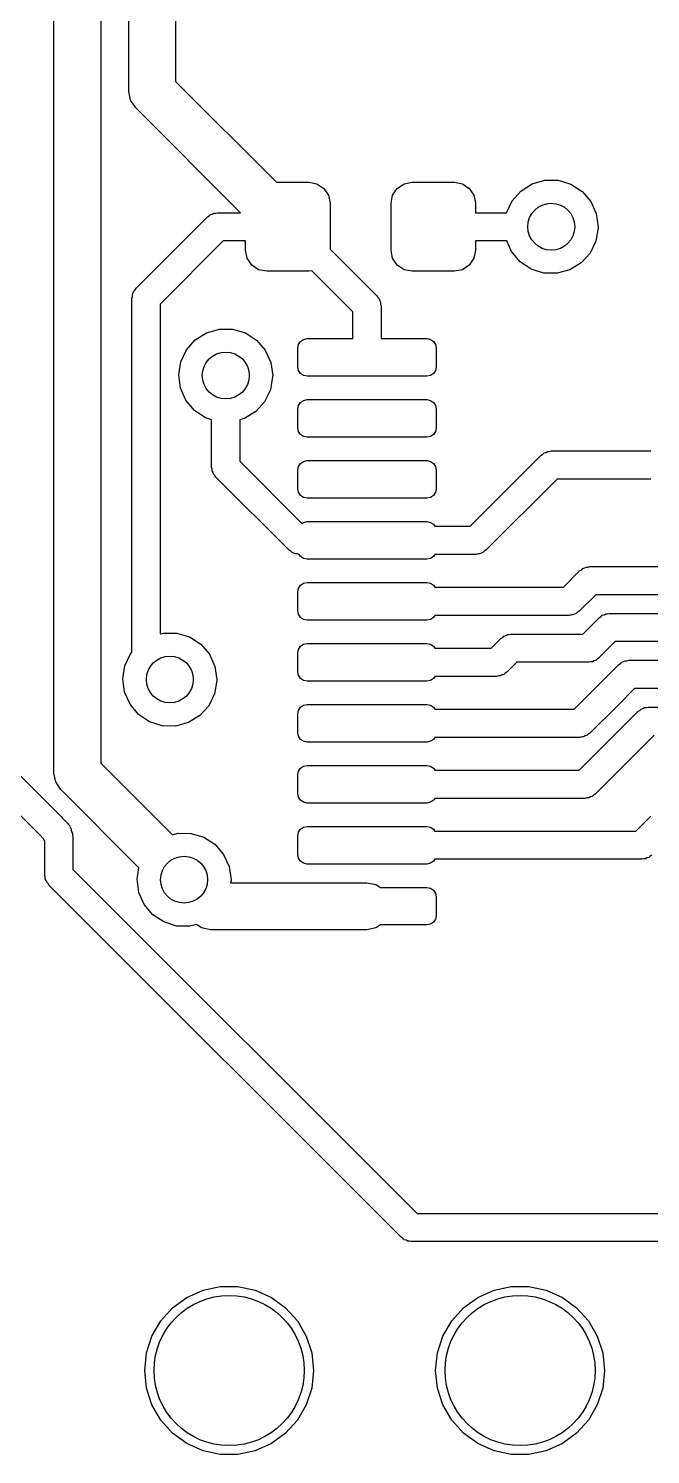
# Model space of a CAD drawing. Extents: x 123.2 to 169.8, y -142.4 to -48.3.
# Drawn here: x 153.69 to 160.31, y -139.83 to -124.63 of the extents above; entities that cross this region are included whole.
import ezdxf

# ---------------------------------------------------------------- set-up
doc = ezdxf.new("R2010")
doc.units = 0
doc.layers.add('BLACK', color=7, linetype='CONTINUOUS')

msp = doc.modelspace()

# ---------------------------------------------------------------- linework, layer by layer
at = {"layer": 'BLACK', "linetype": 'CONTINUOUS'}
for p, q in [((155.256, -115.455), (155.256, -125.198)), ((154.756, -125.301), (154.756, -115.559)), ((154.458, -121.288), (154.458, -132.465)), ((153.958, -132.569), (153.958, -121.482)), ((155.256, -125.198), (156.33, -126.271)), ((154.776, -125.397), (154.756, -125.301)), ((154.83, -125.478), (154.776, -125.397)), ((155.947, -126.596), (154.83, -125.478)), ((156.33, -126.271), (156.676, -126.271)), ((156.676, -126.271), (156.762, -126.288)), ((156.762, -126.288), (156.835, -126.337)), ((157.617, -126.337), (157.69, -126.288)), ((157.69, -126.288), (157.776, -126.271)), ((157.776, -126.271), (158.226, -126.271)), ((158.226, -126.271), (158.312, -126.288)), ((158.312, -126.288), (158.385, -126.337)), ((158.934, -126.365), (159.054, -126.29)), ((159.054, -126.29), (159.19, -126.251)), ((159.19, -126.251), (159.332, -126.251)), ((159.332, -126.251), (159.468, -126.292)), ((159.468, -126.292), (159.587, -126.369)), ((156.835, -126.337), (156.884, -126.41)), ((156.884, -126.41), (156.901, -126.496)), ((157.551, -126.496), (157.568, -126.41)), ((157.568, -126.41), (157.617, -126.337)), ((158.385, -126.337), (158.434, -126.41)), ((158.434, -126.41), (158.451, -126.496)), ((158.84, -126.471), (158.934, -126.365)), ((159.587, -126.369), (159.679, -126.477)), ((155.613, -126.63), (155.627, -126.616)), ((155.627, -126.616), (155.646, -126.611)), ((155.646, -126.611), (155.663, -126.601)), ((155.663, -126.601), (155.683, -126.601)), ((155.683, -126.601), (155.702, -126.596)), ((155.702, -126.596), (155.947, -126.596)), ((156.901, -126.496), (156.901, -126.984)), ((157.551, -126.996), (157.551, -126.496)), ((158.451, -126.496), (158.451, -126.596)), ((158.451, -126.596), (158.782, -126.596)), ((158.782, -126.596), (158.84, -126.471)), ((159.679, -126.477), (159.738, -126.606)), ((159.738, -126.606), (159.758, -126.746)), ((154.834, -127.402), (155.596, -126.64)), ((155.596, -126.64), (155.613, -126.63)), ((159.758, -126.758), (159.734, -126.898)), ((159.758, -126.746), (159.758, -126.758)), ((155.764, -126.896), (155.09, -127.57)), ((156.001, -126.896), (155.764, -126.896)), ((156.001, -126.996), (156.001, -126.896)), ((158.783, -126.896), (158.451, -126.896)), ((158.451, -126.896), (158.451, -126.996)), ((158.834, -127.01), (158.783, -126.896)), ((159.734, -126.898), (159.673, -127.026)), ((156.018, -127.082), (156.001, -126.996)), ((156.901, -126.984), (157.401, -127.483)), ((157.568, -127.082), (157.551, -126.996)), ((158.451, -126.996), (158.434, -127.082)), ((158.925, -127.119), (158.834, -127.01)), ((159.673, -127.026), (159.577, -127.131)), ((156.067, -127.155), (156.018, -127.082)), ((156.14, -127.204), (156.067, -127.155)), ((156.226, -127.221), (156.14, -127.204)), ((156.676, -127.221), (156.226, -127.221)), ((156.708, -127.215), (156.676, -127.221)), ((157.144, -127.652), (156.708, -127.215)), ((157.617, -127.155), (157.568, -127.082)), ((157.69, -127.204), (157.617, -127.155)), ((157.776, -127.221), (157.69, -127.204)), ((158.226, -127.221), (157.776, -127.221)), ((158.312, -127.204), (158.226, -127.221)), ((158.385, -127.155), (158.312, -127.204)), ((158.434, -127.082), (158.385, -127.155)), ((159.043, -127.197), (158.925, -127.119)), ((159.178, -127.24), (159.043, -127.197)), ((159.457, -127.205), (159.32, -127.242)), ((159.577, -127.131), (159.457, -127.205)), ((159.32, -127.242), (159.178, -127.24)), ((154.79, -127.508), (154.795, -127.489)), ((154.79, -131.282), (154.79, -127.508)), ((154.795, -127.469), (154.805, -127.452)), ((154.795, -127.489), (154.795, -127.469)), ((154.805, -127.452), (154.81, -127.433)), ((154.81, -127.433), (154.824, -127.419)), ((154.824, -127.419), (154.834, -127.402)), ((157.401, -127.483), (157.41, -127.501)), ((157.41, -127.501), (157.424, -127.514)), ((157.424, -127.514), (157.43, -127.534)), ((155.09, -127.57), (155.09, -131.087)), ((157.144, -127.939), (157.144, -127.652)), ((157.43, -127.534), (157.439, -127.551)), ((157.439, -127.551), (157.439, -127.57)), ((157.439, -127.57), (157.445, -127.59)), ((157.445, -127.59), (157.445, -127.939)), ((155.372, -128.058), (155.465, -127.951)), ((155.465, -127.951), (155.585, -127.876)), ((155.585, -127.876), (155.722, -127.837)), ((155.722, -127.837), (155.863, -127.838)), ((155.863, -127.838), (155.999, -127.878)), ((155.999, -127.878), (156.118, -127.955)), ((156.118, -127.955), (156.211, -128.063)), ((156.565, -128.001), (156.586, -127.968)), ((156.586, -127.968), (156.619, -127.947)), ((156.619, -127.947), (156.657, -127.939)), ((156.657, -127.939), (157.144, -127.939)), ((157.445, -127.939), (157.932, -127.939)), ((157.932, -127.939), (157.97, -127.947)), ((157.97, -127.947), (158.003, -127.968)), ((158.003, -127.968), (158.024, -128.001)), ((155.311, -128.186), (155.372, -128.058)), ((156.211, -128.063), (156.269, -128.192)), ((156.557, -128.039), (156.565, -128.001)), ((156.557, -128.239), (156.557, -128.039)), ((158.024, -128.001), (158.032, -128.039)), ((158.032, -128.039), (158.032, -128.239)), ((155.29, -128.326), (155.311, -128.186)), ((156.269, -128.192), (156.29, -128.332)), ((156.565, -128.277), (156.557, -128.239)), ((156.586, -128.31), (156.565, -128.277)), ((158.024, -128.277), (158.003, -128.31)), ((158.032, -128.239), (158.024, -128.277)), ((155.308, -128.467), (155.29, -128.326)), ((156.289, -128.344), (156.266, -128.484)), ((156.29, -128.332), (156.289, -128.344)), ((156.619, -128.331), (156.586, -128.31)), ((156.657, -128.339), (156.619, -128.331)), ((157.932, -128.339), (156.657, -128.339)), ((157.97, -128.331), (157.932, -128.339)), ((158.003, -128.31), (157.97, -128.331)), ((155.365, -128.596), (155.308, -128.467)), ((156.266, -128.484), (156.204, -128.612)), ((156.619, -128.597), (156.657, -128.589)), ((156.657, -128.589), (157.932, -128.589)), ((157.932, -128.589), (157.97, -128.597)), ((155.456, -128.705), (155.365, -128.596)), ((155.574, -128.783), (155.456, -128.705)), ((156.109, -128.717), (155.988, -128.791)), ((156.204, -128.612), (156.109, -128.717)), ((156.557, -128.689), (156.565, -128.651)), ((156.557, -128.889), (156.557, -128.689)), ((156.565, -128.651), (156.586, -128.618)), ((156.586, -128.618), (156.619, -128.597)), ((157.97, -128.597), (158.003, -128.618)), ((158.003, -128.618), (158.024, -128.651)), ((158.024, -128.651), (158.032, -128.689)), ((158.032, -128.689), (158.032, -128.889)), ((155.639, -128.804), (155.574, -128.783)), ((155.639, -129.308), (155.639, -128.804)), ((155.988, -128.791), (155.939, -128.804)), ((155.939, -128.804), (155.939, -129.246)), ((156.565, -128.927), (156.557, -128.889)), ((158.032, -128.889), (158.024, -128.927)), ((156.586, -128.96), (156.565, -128.927)), ((156.619, -128.981), (156.586, -128.96)), ((156.657, -128.989), (156.619, -128.981)), ((157.932, -128.989), (156.657, -128.989)), ((157.97, -128.981), (157.932, -128.989)), ((158.003, -128.96), (157.97, -128.981)), ((158.024, -128.927), (158.003, -128.96)), ((158.393, -129.939), (159.152, -129.18)), ((159.152, -129.18), (159.169, -129.17)), ((159.169, -129.17), (159.183, -129.156)), ((159.183, -129.156), (159.202, -129.151)), ((159.202, -129.151), (159.219, -129.141)), ((159.219, -129.141), (159.239, -129.141)), ((159.239, -129.141), (159.258, -129.136)), ((159.258, -129.136), (160.319, -129.136)), ((155.645, -129.327), (155.639, -129.308)), ((155.645, -129.347), (155.645, -129.327)), ((155.654, -129.364), (155.645, -129.347)), ((155.939, -129.246), (156.602, -129.908)), ((156.557, -129.339), (156.565, -129.301)), ((156.557, -129.539), (156.557, -129.339)), ((156.565, -129.301), (156.586, -129.268)), ((156.586, -129.268), (156.619, -129.247)), ((156.619, -129.247), (156.657, -129.239)), ((156.657, -129.239), (157.932, -129.239)), ((157.932, -129.239), (157.97, -129.247)), ((157.97, -129.247), (158.003, -129.268)), ((158.003, -129.268), (158.024, -129.301)), ((158.024, -129.301), (158.032, -129.339)), ((158.032, -129.339), (158.032, -129.539)), ((155.66, -129.383), (155.654, -129.364)), ((155.674, -129.397), (155.66, -129.383)), ((155.683, -129.414), (155.674, -129.397)), ((156.465, -130.195), (155.683, -129.414)), ((159.32, -129.436), (158.561, -130.195)), ((160.319, -129.436), (159.32, -129.436)), ((156.565, -129.577), (156.557, -129.539)), ((156.586, -129.61), (156.565, -129.577)), ((156.619, -129.631), (156.586, -129.61)), ((156.657, -129.639), (156.619, -129.631)), ((157.932, -129.639), (156.657, -129.639)), ((157.97, -129.631), (157.932, -129.639)), ((158.003, -129.61), (157.97, -129.631)), ((158.024, -129.577), (158.003, -129.61)), ((158.032, -129.539), (158.024, -129.577)), ((156.602, -129.908), (156.619, -129.897)), ((156.619, -129.897), (156.657, -129.889)), ((156.657, -129.889), (157.932, -129.889)), ((157.932, -129.889), (157.97, -129.897)), ((157.97, -129.897), (158.003, -129.918)), ((158.003, -129.918), (158.017, -129.939)), ((158.017, -129.939), (158.393, -129.939)), ((156.482, -130.205), (156.465, -130.195)), ((156.496, -130.219), (156.482, -130.205)), ((156.515, -130.224), (156.496, -130.219)), ((156.532, -130.234), (156.515, -130.224)), ((156.552, -130.234), (156.532, -130.234)), ((156.571, -130.239), (156.552, -130.234)), ((156.572, -130.239), (156.571, -130.239)), ((156.586, -130.26), (156.572, -130.239)), ((156.619, -130.281), (156.586, -130.26)), ((158.003, -130.26), (157.97, -130.281)), ((158.017, -130.239), (158.003, -130.26)), ((158.455, -130.239), (158.017, -130.239)), ((158.474, -130.234), (158.455, -130.239)), ((158.494, -130.234), (158.474, -130.234)), ((158.511, -130.224), (158.494, -130.234)), ((158.53, -130.219), (158.511, -130.224)), ((158.544, -130.205), (158.53, -130.219)), ((158.561, -130.195), (158.544, -130.205)), ((156.657, -130.289), (156.619, -130.281)), ((157.932, -130.289), (156.657, -130.289)), ((157.97, -130.281), (157.932, -130.289)), ((159.388, -130.589), (159.564, -130.412)), ((159.564, -130.412), (159.582, -130.403)), ((159.582, -130.403), (159.595, -130.389)), ((159.595, -130.389), (159.615, -130.383)), ((159.615, -130.383), (159.632, -130.374)), ((159.632, -130.374), (159.651, -130.374)), ((159.651, -130.374), (159.67, -130.368)), ((159.67, -130.368), (161.713, -130.368)), ((156.565, -130.601), (156.586, -130.568)), ((156.586, -130.568), (156.619, -130.547)), ((156.619, -130.547), (156.657, -130.539)), ((156.657, -130.539), (157.932, -130.539)), ((157.932, -130.539), (157.97, -130.547)), ((157.97, -130.547), (158.003, -130.568)), ((158.003, -130.568), (158.017, -130.589)), ((156.557, -130.639), (156.565, -130.601)), ((156.557, -130.839), (156.557, -130.639)), ((158.017, -130.589), (159.388, -130.589)), ((159.733, -130.668), (159.556, -130.845)), ((161.652, -130.668), (159.733, -130.668)), ((156.565, -130.877), (156.557, -130.839)), ((159.525, -130.869), (159.506, -130.874)), ((159.539, -130.855), (159.525, -130.869)), ((159.556, -130.845), (159.539, -130.855)), ((159.858, -130.873), (159.877, -130.868)), ((159.877, -130.868), (161.506, -130.868)), ((156.586, -130.91), (156.565, -130.877)), ((156.619, -130.931), (156.586, -130.91)), ((156.657, -130.939), (156.619, -130.931)), ((157.932, -130.939), (156.657, -130.939)), ((157.97, -130.931), (157.932, -130.939)), ((158.003, -130.91), (157.97, -130.931)), ((158.017, -130.889), (158.003, -130.91)), ((159.45, -130.889), (158.017, -130.889)), ((159.469, -130.884), (159.45, -130.889)), ((159.489, -130.884), (159.469, -130.884)), ((159.506, -130.874), (159.489, -130.884)), ((159.595, -131.089), (159.771, -130.912)), ((159.771, -130.912), (159.788, -130.902)), ((159.788, -130.902), (159.802, -130.888)), ((159.802, -130.888), (159.821, -130.883)), ((159.821, -130.883), (159.839, -130.873)), ((159.839, -130.873), (159.858, -130.873)), ((155.09, -131.087), (155.126, -131.077)), ((155.126, -131.077), (155.268, -131.077)), ((155.268, -131.077), (155.404, -131.118)), ((155.404, -131.118), (155.523, -131.195)), ((158.617, -131.239), (158.723, -131.132)), ((158.723, -131.132), (158.741, -131.123)), ((158.741, -131.123), (158.754, -131.109)), ((158.754, -131.109), (158.774, -131.103)), ((158.774, -131.103), (158.791, -131.094)), ((158.791, -131.094), (158.81, -131.094)), ((158.81, -131.094), (158.829, -131.089)), ((158.829, -131.089), (159.595, -131.089)), ((159.94, -131.168), (159.763, -131.345)), ((161.445, -131.168), (159.94, -131.168)), ((154.716, -131.426), (154.776, -131.297)), ((154.776, -131.297), (154.79, -131.282)), ((155.523, -131.195), (155.615, -131.303)), ((155.615, -131.303), (155.674, -131.432)), ((156.557, -131.289), (156.565, -131.251)), ((156.557, -131.489), (156.557, -131.289)), ((156.565, -131.251), (156.586, -131.218)), ((156.586, -131.218), (156.619, -131.197)), ((156.619, -131.197), (156.657, -131.189)), ((156.657, -131.189), (157.932, -131.189)), ((157.932, -131.189), (157.97, -131.197)), ((157.97, -131.197), (158.003, -131.218)), ((158.003, -131.218), (158.017, -131.239)), ((158.017, -131.239), (158.617, -131.239)), ((154.694, -131.566), (154.716, -131.426)), ((155.674, -131.432), (155.694, -131.572)), ((158.892, -131.389), (158.785, -131.495)), ((159.657, -131.389), (158.892, -131.389)), ((159.676, -131.383), (159.657, -131.389)), ((159.696, -131.383), (159.676, -131.383)), ((159.713, -131.374), (159.696, -131.383)), ((159.732, -131.368), (159.713, -131.374)), ((159.746, -131.354), (159.732, -131.368)), ((159.763, -131.345), (159.746, -131.354)), ((159.758, -131.632), (159.978, -131.411)), ((159.978, -131.411), (159.995, -131.402)), ((159.995, -131.402), (160.009, -131.388)), ((160.009, -131.388), (160.028, -131.382)), ((160.028, -131.382), (160.045, -131.373)), ((160.045, -131.373), (160.065, -131.373)), ((160.065, -131.373), (160.084, -131.367)), ((160.084, -131.367), (161.299, -131.367)), ((154.712, -131.706), (154.694, -131.566)), ((155.694, -131.584), (155.67, -131.724)), ((155.694, -131.572), (155.694, -131.584)), ((156.565, -131.527), (156.557, -131.489)), ((156.586, -131.56), (156.565, -131.527)), ((156.619, -131.581), (156.586, -131.56)), ((156.657, -131.589), (156.619, -131.581)), ((157.932, -131.589), (156.657, -131.589)), ((157.97, -131.581), (157.932, -131.589)), ((158.003, -131.56), (157.97, -131.581)), ((158.017, -131.539), (158.003, -131.56)), ((158.679, -131.539), (158.017, -131.539)), ((158.698, -131.534), (158.679, -131.539)), ((158.718, -131.534), (158.698, -131.534)), ((158.735, -131.524), (158.718, -131.534)), ((158.754, -131.519), (158.735, -131.524)), ((158.768, -131.505), (158.754, -131.519)), ((158.785, -131.495), (158.768, -131.505)), ((159.501, -131.889), (159.758, -131.632)), ((159.758, -131.632), (159.758, -131.632)), ((154.77, -131.836), (154.712, -131.706)), ((155.67, -131.724), (155.609, -131.852)), ((160.146, -131.667), (159.97, -131.844)), ((161.238, -131.667), (160.146, -131.667)), ((154.861, -131.945), (154.77, -131.836)), ((155.609, -131.852), (155.513, -131.957)), ((156.557, -131.939), (156.565, -131.901)), ((156.565, -131.901), (156.586, -131.868)), ((156.586, -131.868), (156.619, -131.847)), ((156.619, -131.847), (156.657, -131.839)), ((156.657, -131.839), (157.932, -131.839)), ((157.932, -131.839), (157.97, -131.847)), ((157.97, -131.847), (158.003, -131.868)), ((158.003, -131.868), (158.017, -131.889)), ((158.017, -131.889), (159.501, -131.889)), ((159.557, -132.539), (160.185, -131.911)), ((159.97, -131.844), (159.669, -132.145)), ((159.97, -131.844), (159.97, -131.844)), ((160.185, -131.911), (160.202, -131.901)), ((160.202, -131.901), (160.216, -131.887)), ((160.216, -131.887), (160.235, -131.882)), ((160.235, -131.882), (160.252, -131.872)), ((160.252, -131.872), (160.272, -131.872)), ((160.272, -131.872), (160.291, -131.867)), ((160.291, -131.867), (161.092, -131.867)), ((154.979, -132.023), (154.861, -131.945)), ((155.114, -132.066), (154.979, -132.023)), ((155.256, -132.068), (155.114, -132.066)), ((155.393, -132.031), (155.256, -132.068)), ((155.513, -131.957), (155.393, -132.031)), ((156.557, -132.139), (156.557, -131.939)), ((156.565, -132.177), (156.557, -132.139)), ((156.586, -132.21), (156.565, -132.177)), ((156.619, -132.231), (156.586, -132.21)), ((156.657, -132.239), (156.619, -132.231)), ((157.932, -132.239), (156.657, -132.239)), ((157.97, -132.231), (157.932, -132.239)), ((158.003, -132.21), (157.97, -132.231)), ((158.017, -132.189), (158.003, -132.21)), ((159.563, -132.189), (158.017, -132.189)), ((159.582, -132.184), (159.563, -132.189)), ((159.602, -132.184), (159.582, -132.184)), ((159.619, -132.174), (159.602, -132.184)), ((159.638, -132.169), (159.619, -132.174)), ((159.652, -132.155), (159.638, -132.169)), ((159.669, -132.145), (159.652, -132.155)), ((160.353, -132.167), (159.725, -132.795)), ((153.544, -132.54), (154.041, -133.037)), ((154.458, -132.465), (155.221, -133.227)), ((156.565, -132.551), (156.586, -132.518)), ((156.586, -132.518), (156.619, -132.497)), ((156.619, -132.497), (156.657, -132.489)), ((156.657, -132.489), (157.932, -132.489)), ((157.932, -132.489), (157.97, -132.497)), ((157.97, -132.497), (158.003, -132.518)), ((158.003, -132.518), (158.017, -132.539)), ((158.017, -132.539), (159.557, -132.539)), ((153.978, -132.664), (153.958, -132.569)), ((154.032, -132.745), (153.978, -132.664)), ((156.557, -132.589), (156.565, -132.551)), ((156.557, -132.789), (156.557, -132.589)), ((153.825, -133.245), (153.371, -132.791)), ((154.865, -133.579), (154.032, -132.745)), ((156.565, -132.827), (156.557, -132.789)), ((156.586, -132.86), (156.565, -132.827)), ((158.017, -132.839), (158.003, -132.86)), ((159.619, -132.839), (158.017, -132.839)), ((159.638, -132.834), (159.619, -132.839)), ((159.658, -132.834), (159.638, -132.834)), ((159.675, -132.824), (159.658, -132.834)), ((159.694, -132.819), (159.675, -132.824)), ((159.708, -132.805), (159.694, -132.819)), ((159.725, -132.795), (159.708, -132.805)), ((156.619, -132.881), (156.586, -132.86)), ((156.657, -132.889), (156.619, -132.881)), ((157.932, -132.889), (156.657, -132.889)), ((157.97, -132.881), (157.932, -132.889)), ((158.003, -132.86), (157.97, -132.881)), ((154.041, -133.037), (154.046, -133.045)), ((154.046, -133.045), (154.103, -133.102)), ((154.103, -133.102), (154.113, -133.119)), ((154.113, -133.119), (154.127, -133.133)), ((154.127, -133.133), (154.132, -133.152)), ((154.132, -133.152), (154.142, -133.169)), ((156.586, -133.168), (156.619, -133.147)), ((156.619, -133.147), (156.657, -133.139)), ((156.657, -133.139), (157.932, -133.139)), ((157.932, -133.139), (157.97, -133.147)), ((157.97, -133.147), (158.003, -133.168)), ((160.16, -133.189), (160.319, -133.03)), ((153.829, -133.253), (153.825, -133.245)), ((153.852, -133.275), (153.829, -133.253)), ((153.852, -133.276), (153.852, -133.275)), ((153.862, -133.293), (153.852, -133.276)), ((153.862, -133.658), (153.862, -133.293)), ((154.142, -133.169), (154.142, -133.178)), ((154.142, -133.178), (154.147, -133.196)), ((154.147, -133.196), (154.156, -133.213)), ((154.156, -133.213), (154.156, -133.233)), ((154.156, -133.233), (154.161, -133.252)), ((154.161, -133.252), (154.161, -133.596)), ((155.221, -133.227), (155.278, -133.211)), ((155.278, -133.211), (155.42, -133.212)), ((155.42, -133.212), (155.556, -133.252)), ((155.556, -133.252), (155.675, -133.329)), ((156.557, -133.239), (156.565, -133.201)), ((156.557, -133.439), (156.557, -133.239)), ((156.565, -133.201), (156.586, -133.168)), ((158.003, -133.168), (158.017, -133.189)), ((158.017, -133.189), (160.16, -133.189)), ((155.675, -133.329), (155.767, -133.437)), ((155.767, -133.437), (155.826, -133.566)), ((156.565, -133.477), (156.557, -133.439)), ((160.311, -133.455), (160.297, -133.469)), ((160.328, -133.445), (160.311, -133.455)), ((154.161, -133.596), (157.83, -137.264)), ((154.846, -133.7), (154.865, -133.579)), ((155.826, -133.566), (155.846, -133.706)), ((156.586, -133.51), (156.565, -133.477)), ((156.619, -133.531), (156.586, -133.51)), ((156.657, -133.539), (156.619, -133.531)), ((157.932, -133.539), (156.657, -133.539)), ((157.97, -133.531), (157.932, -133.539)), ((158.003, -133.51), (157.97, -133.531)), ((158.017, -133.489), (158.003, -133.51)), ((160.222, -133.489), (158.017, -133.489)), ((160.241, -133.484), (160.222, -133.489)), ((160.261, -133.484), (160.241, -133.484)), ((160.278, -133.474), (160.261, -133.484)), ((160.297, -133.469), (160.278, -133.474)), ((153.867, -133.677), (153.862, -133.658)), ((153.867, -133.697), (153.867, -133.677)), ((153.876, -133.714), (153.867, -133.697)), ((153.882, -133.733), (153.876, -133.714)), ((153.896, -133.747), (153.882, -133.733)), ((153.905, -133.764), (153.896, -133.747)), ((154.864, -133.841), (154.846, -133.7)), ((155.846, -133.718), (155.842, -133.739)), ((155.842, -133.739), (157.294, -133.739)), ((155.846, -133.706), (155.846, -133.718)), ((157.294, -133.739), (157.39, -133.758)), ((157.39, -133.758), (157.437, -133.789)), ((157.661, -137.52), (153.905, -133.764)), ((154.921, -133.97), (154.864, -133.841)), ((157.437, -133.789), (157.932, -133.789)), ((157.932, -133.789), (157.97, -133.797)), ((157.97, -133.797), (158.003, -133.818)), ((158.003, -133.818), (158.024, -133.851)), ((158.024, -133.851), (158.032, -133.889)), ((158.032, -133.889), (158.032, -134.089)), ((155.013, -134.079), (154.921, -133.97)), ((155.131, -134.157), (155.013, -134.079)), ((155.266, -134.2), (155.131, -134.157)), ((155.408, -134.202), (155.266, -134.2)), ((155.478, -134.183), (155.408, -134.202)), ((155.533, -134.22), (155.478, -134.183)), ((157.437, -134.189), (157.39, -134.22)), ((157.932, -134.189), (157.437, -134.189)), ((157.97, -134.181), (157.932, -134.189)), ((158.003, -134.16), (157.97, -134.181)), ((158.024, -134.127), (158.003, -134.16)), ((158.032, -134.089), (158.024, -134.127)), ((155.629, -134.239), (155.533, -134.22)), ((157.294, -134.239), (155.629, -134.239)), ((157.39, -134.22), (157.294, -134.239)), ((157.83, -137.264), (164.704, -137.264)), ((157.678, -137.53), (157.661, -137.52)), ((157.692, -137.544), (157.678, -137.53)), ((157.711, -137.549), (157.692, -137.544)), ((157.729, -137.559), (157.711, -137.549)), ((157.748, -137.559), (157.729, -137.559)), ((157.767, -137.564), (157.748, -137.559)), ((164.766, -137.564), (157.767, -137.564)), ((155.224, -138.269), (155.376, -138.159)), ((155.376, -138.159), (155.548, -138.082)), ((155.548, -138.082), (155.732, -138.043)), ((155.732, -138.043), (155.92, -138.043)), ((155.92, -138.043), (156.104, -138.082)), ((156.104, -138.082), (156.276, -138.159)), ((156.276, -138.159), (156.428, -138.269)), ((158.324, -138.269), (158.476, -138.159)), ((158.476, -138.159), (158.648, -138.082)), ((158.648, -138.082), (158.832, -138.043)), ((158.832, -138.043), (159.02, -138.043)), ((159.02, -138.043), (159.204, -138.082)), ((159.204, -138.082), (159.376, -138.159)), ((159.376, -138.159), (159.528, -138.269)), ((155.098, -138.409), (155.224, -138.269)), ((156.428, -138.269), (156.554, -138.409)), ((158.198, -138.409), (158.324, -138.269)), ((159.528, -138.269), (159.654, -138.409)), ((155.004, -138.572), (155.098, -138.409)), ((156.554, -138.409), (156.648, -138.572)), ((158.104, -138.572), (158.198, -138.409)), ((159.654, -138.409), (159.748, -138.572)), ((154.946, -138.751), (155.004, -138.572)), ((156.648, -138.572), (156.706, -138.751)), ((158.046, -138.751), (158.104, -138.572)), ((159.748, -138.572), (159.806, -138.751)), ((154.926, -138.938), (154.946, -138.751)), ((156.706, -138.751), (156.726, -138.938)), ((158.026, -138.938), (158.046, -138.751)), ((159.806, -138.751), (159.826, -138.938)), ((154.946, -139.125), (154.926, -138.938)), ((156.726, -138.938), (156.706, -139.125)), ((158.046, -139.125), (158.026, -138.938)), ((159.826, -138.938), (159.806, -139.125)), ((155.004, -139.304), (154.946, -139.125)), ((156.706, -139.125), (156.648, -139.304)), ((158.104, -139.304), (158.046, -139.125)), ((159.806, -139.125), (159.748, -139.304)), ((155.098, -139.467), (155.004, -139.304)), ((156.648, -139.304), (156.554, -139.467)), ((158.198, -139.467), (158.104, -139.304)), ((159.748, -139.304), (159.654, -139.467)), ((155.224, -139.607), (155.098, -139.467)), ((156.554, -139.467), (156.428, -139.607)), ((158.324, -139.607), (158.198, -139.467)), ((159.654, -139.467), (159.528, -139.607)), ((155.376, -139.717), (155.224, -139.607)), ((156.428, -139.607), (156.276, -139.717)), ((158.476, -139.717), (158.324, -139.607)), ((159.528, -139.607), (159.376, -139.717)), ((155.548, -139.794), (155.376, -139.717)), ((155.732, -139.833), (155.548, -139.794)), ((155.92, -139.833), (155.732, -139.833)), ((156.104, -139.794), (155.92, -139.833)), ((156.276, -139.717), (156.104, -139.794)), ((158.648, -139.794), (158.476, -139.717)), ((158.832, -139.833), (158.648, -139.794)), ((159.02, -139.833), (158.832, -139.833)), ((159.204, -139.794), (159.02, -139.833)), ((159.376, -139.717), (159.204, -139.794))]:
    msp.add_line(p, q, dxfattribs=at)
at = {"layer": 'BLACK'}
for centre, radius in [((159.258, -126.746), 0.25), ((155.79, -128.332), 0.25), ((155.194, -131.572), 0.25), ((155.346, -133.706), 0.25), ((155.826, -138.938), 0.8), ((158.926, -138.938), 0.8)]:
    msp.add_circle(centre, radius, dxfattribs=at)

doc.saveas('drawing.dxf')
